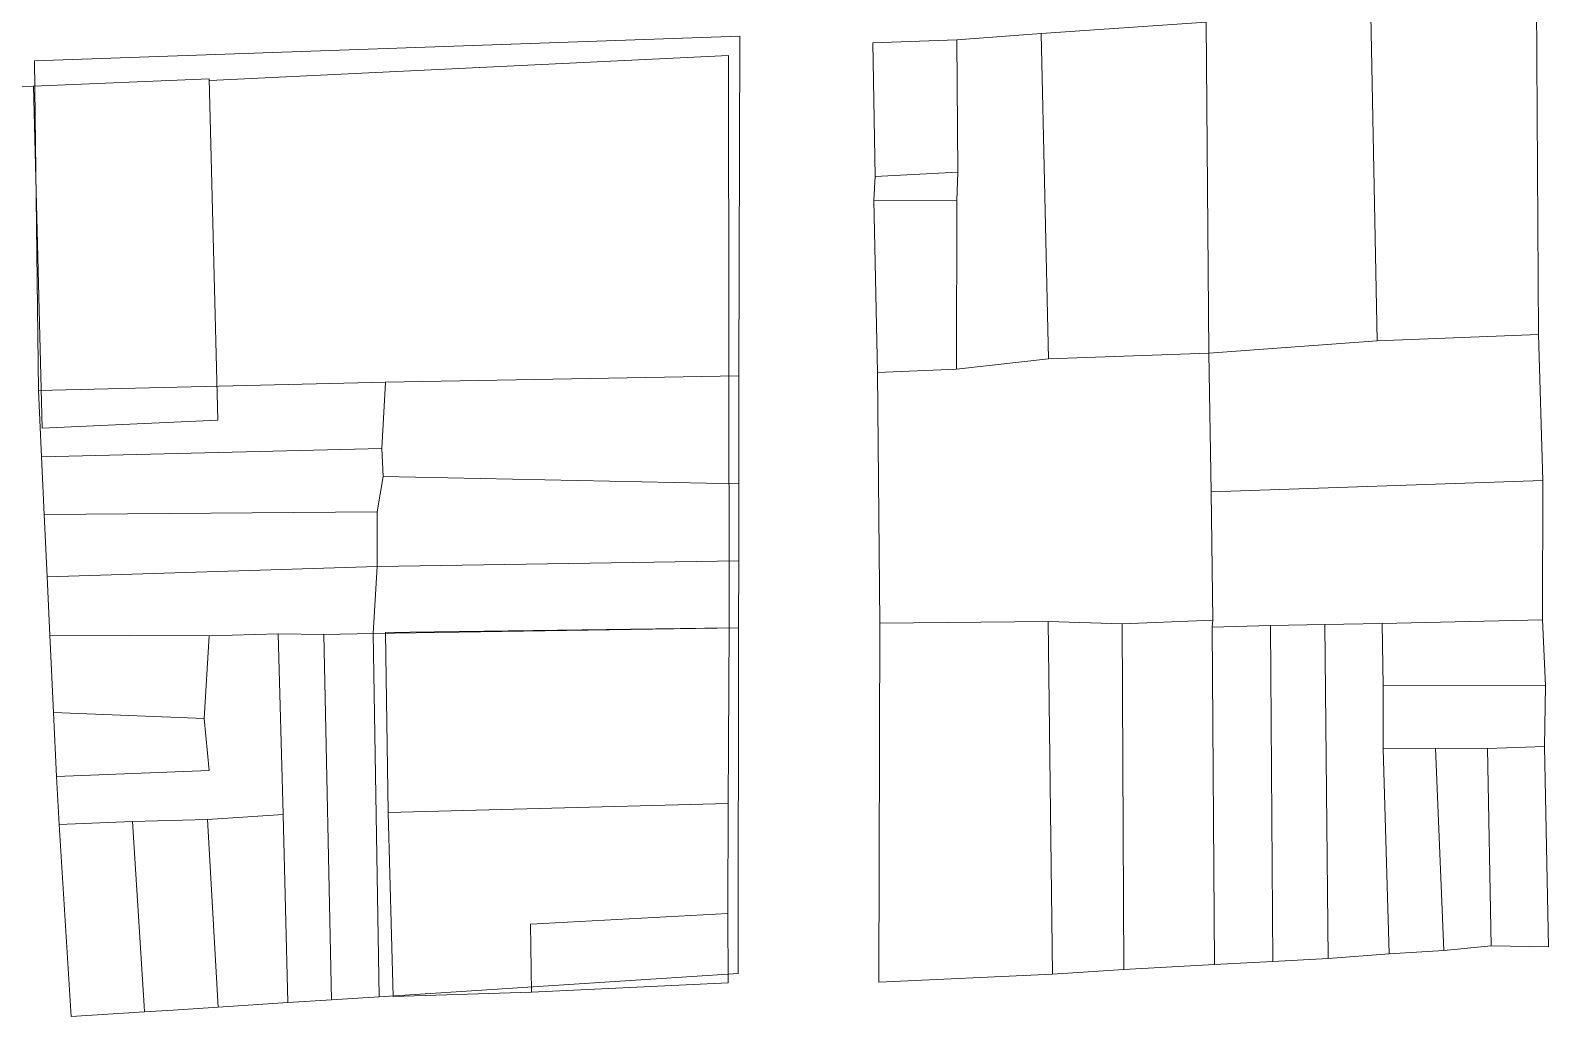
# Model space of a CAD drawing. Header units: millimetres. Extents: x 1956 to 626126, y 2654 to 1331070.
# Drawn here: x 625243.9 to 625435.7, y 1329795.7 to 1329920.4 of the extents above; entities that cross this region are included whole.
import ezdxf

# ---------------------------------------------------------------- set-up
doc = ezdxf.new("R2010")
doc.units = ezdxf.units.MM

msp = doc.modelspace()

# ---------------------------------------------------------------- linework, layer by layer
at = {"color": 1, "lineweight": 0}
for p, q in [((625434.19, 1329923.94), (625434.44, 1329881.97)), ((625434.19, 1329923.94), (625434.44, 1329881.97)), ((625414.07, 1329881.16), (625413.27, 1329922.33)), ((625414.07, 1329881.16), (625413.27, 1329922.33)), ((625244.42, 1329916.57), (625333.53, 1329919.67)), ((625333.53, 1329919.67), (625333.42, 1329876.73)), ((625371.62, 1329920.01), (625360.95, 1329919.2)), ((625371.62, 1329920.01), (625360.95, 1329919.2)), ((625392.44, 1329921.47), (625371.62, 1329920.01)), ((625392.44, 1329921.47), (625371.62, 1329920.01)), ((625371.62, 1329920.01), (625372.53, 1329878.9)), ((625371.62, 1329920.01), (625372.53, 1329878.9)), ((625392.44, 1329921.47), (625392.79, 1329879.6)), ((625392.44, 1329921.47), (625392.79, 1329879.6)), ((625350.34, 1329918.85), (625360.95, 1329919.2)), ((625350.34, 1329918.85), (625360.95, 1329919.2)), ((625350.62, 1329901.93), (625350.34, 1329918.85)), ((625350.62, 1329901.93), (625350.34, 1329918.85)), ((625360.95, 1329919.2), (625361.08, 1329902.48)), ((625360.95, 1329919.2), (625361.08, 1329902.48)), ((625244.91, 1329874.9), (625244.42, 1329916.57)), ((625266.58, 1329914.06), (625332.1, 1329917.25)), ((625266.58, 1329914.06), (625332.1, 1329917.25)), ((625332.1, 1329917.25), (625332.19, 1329844.88)), ((625332.1, 1329917.25), (625332.19, 1329844.88)), ((625266.48, 1329914.27), (625244.28, 1329913.36)), ((625266.48, 1329914.27), (625244.28, 1329913.36)), ((625267.6, 1329871.12), (625266.48, 1329914.27)), ((625267.6, 1329871.12), (625266.48, 1329914.27)), ((625225.23, 1329912.66), (625244.28, 1329913.36)), ((625225.23, 1329912.66), (625244.28, 1329913.36)), ((625244.28, 1329913.36), (625245.4, 1329870.11)), ((625244.28, 1329913.36), (625245.4, 1329870.11)), ((625361.08, 1329902.48), (625350.62, 1329901.93)), ((625361.08, 1329902.48), (625350.62, 1329901.93)), ((625360.95, 1329898.92), (625361.08, 1329902.48)), ((625360.95, 1329898.92), (625361.08, 1329902.48)), ((625350.48, 1329898.93), (625350.62, 1329901.93)), ((625350.48, 1329898.93), (625350.62, 1329901.93)), ((625360.95, 1329898.92), (625350.48, 1329898.93)), ((625350.48, 1329898.93), (625350.94, 1329877.18)), ((625350.48, 1329898.93), (625350.94, 1329877.18)), ((625360.95, 1329898.92), (625350.48, 1329898.93)), ((625360.95, 1329898.92), (625360.9, 1329877.58)), ((625360.95, 1329898.92), (625360.9, 1329877.58)), ((625434.44, 1329881.97), (625414.07, 1329881.16)), ((625434.44, 1329881.97), (625414.07, 1329881.16)), ((625434.99, 1329863.52), (625434.44, 1329881.97)), ((625434.99, 1329863.52), (625434.44, 1329881.97)), ((625372.53, 1329878.9), (625392.79, 1329879.6)), ((625372.53, 1329878.9), (625392.79, 1329879.6)), ((625392.79, 1329879.6), (625414.07, 1329881.16)), ((625392.79, 1329879.6), (625414.07, 1329881.16)), ((625392.79, 1329879.6), (625393.08, 1329862.07)), ((625392.79, 1329879.6), (625393.08, 1329862.07)), ((625350.94, 1329877.18), (625360.9, 1329877.58)), ((625350.94, 1329877.18), (625360.9, 1329877.58)), ((625360.9, 1329877.58), (625372.53, 1329878.9)), ((625360.9, 1329877.58), (625372.53, 1329878.9)), ((625288.77, 1329875.95), (625244.91, 1329874.9)), ((625288.77, 1329875.95), (625288.29, 1329867.55)), ((625288.77, 1329875.95), (625333.42, 1329876.73)), ((625333.42, 1329876.73), (625333.41, 1329863.09)), ((625350.94, 1329877.18), (625351.24, 1329845.47)), ((625350.94, 1329877.18), (625351.24, 1329845.47)), ((625245.3, 1329866.51), (625244.91, 1329874.9)), ((625245.4, 1329870.11), (625267.6, 1329871.12)), ((625245.4, 1329870.11), (625267.6, 1329871.12)), ((625288.29, 1329867.55), (625245.3, 1329866.51)), ((625245.64, 1329859.22), (625245.3, 1329866.51)), ((625288.49, 1329864.02), (625288.29, 1329867.55)), ((625287.7, 1329859.54), (625288.49, 1329864.02)), ((625288.49, 1329864.02), (625333.41, 1329863.09)), ((625333.41, 1329863.09), (625333.4, 1329853.37)), ((625434.99, 1329863.52), (625393.08, 1329862.07)), ((625434.99, 1329863.52), (625393.08, 1329862.07)), ((625393.08, 1329862.07), (625393.31, 1329845.85)), ((625393.08, 1329862.07), (625393.31, 1329845.85)), ((625434.97, 1329845.88), (625434.99, 1329863.52)), ((625434.97, 1329845.88), (625434.99, 1329863.52)), ((625287.7, 1329859.54), (625245.64, 1329859.22)), ((625246.01, 1329851.35), (625245.64, 1329859.22)), ((625287.7, 1329859.54), (625287.7, 1329852.63)), ((625246.01, 1329851.35), (625287.7, 1329852.63)), ((625287.7, 1329852.63), (625287.22, 1329844.19)), ((625333.4, 1329853.37), (625287.7, 1329852.63)), ((625333.4, 1329853.37), (625333.39, 1329844.89)), ((625246.35, 1329843.98), (625246.01, 1329851.35)), ((625333.39, 1329844.89), (625287.22, 1329844.19)), ((625332.19, 1329844.88), (625288.76, 1329844.28)), ((625332.19, 1329844.88), (625288.76, 1329844.28)), ((625332.05, 1329822.67), (625332.19, 1329844.88)), ((625332.05, 1329822.67), (625332.19, 1329844.88)), ((625333.39, 1329844.89), (625333.34, 1329801.18)), ((625351.24, 1329845.47), (625351.1, 1329800.08)), ((625351.24, 1329845.47), (625351.1, 1329800.08)), ((625351.24, 1329845.47), (625372.48, 1329845.71)), ((625351.24, 1329845.47), (625372.48, 1329845.71)), ((625381.83, 1329845.4), (625372.48, 1329845.71)), ((625372.48, 1329845.71), (625373.05, 1329801.09)), ((625381.83, 1329845.4), (625372.48, 1329845.71)), ((625372.48, 1329845.71), (625373.05, 1329801.09)), ((625381.83, 1329845.4), (625393.31, 1329845.85)), ((625381.83, 1329845.4), (625393.31, 1329845.85)), ((625382.04, 1329801.69), (625381.83, 1329845.4)), ((625382.04, 1329801.69), (625381.83, 1329845.4)), ((625393.31, 1329845.85), (625393.21, 1329844.99)), ((625393.31, 1329845.85), (625393.21, 1329844.99)), ((625393.21, 1329844.99), (625400.58, 1329845.17)), ((625393.21, 1329844.99), (625400.58, 1329845.17)), ((625393.52, 1329802.35), (625393.21, 1329844.99)), ((625393.52, 1329802.35), (625393.21, 1329844.99)), ((625400.58, 1329845.17), (625407.44, 1329845.31)), ((625400.58, 1329845.17), (625407.44, 1329845.31)), ((625400.58, 1329845.17), (625400.88, 1329802.69)), ((625400.58, 1329845.17), (625400.88, 1329802.69)), ((625414.7, 1329845.44), (625407.44, 1329845.31)), ((625414.7, 1329845.44), (625407.44, 1329845.31)), ((625407.44, 1329845.31), (625407.89, 1329803.07)), ((625407.44, 1329845.31), (625407.89, 1329803.07)), ((625414.7, 1329845.44), (625434.97, 1329845.88)), ((625414.7, 1329845.44), (625434.97, 1329845.88)), ((625414.84, 1329837.56), (625414.7, 1329845.44)), ((625414.84, 1329837.56), (625414.7, 1329845.44)), ((625434.97, 1329845.88), (625435.32, 1329837.6)), ((625434.97, 1329845.88), (625435.32, 1329837.6)), ((625266.47, 1329843.88), (625246.35, 1329843.98)), ((625246.8, 1329834.2), (625246.35, 1329843.98)), ((625265.87, 1329833.42), (625266.47, 1329843.88)), ((625275.21, 1329844.15), (625266.47, 1329843.88)), ((625280.96, 1329844.06), (625275.21, 1329844.15)), ((625275.83, 1329821.29), (625275.21, 1329844.15)), ((625287.22, 1329844.19), (625280.96, 1329844.06)), ((625281.94, 1329797.86), (625280.96, 1329844.06)), ((625287.22, 1329844.19), (625287.95, 1329798.25)), ((625288.76, 1329844.28), (625289.12, 1329821.56)), ((625288.76, 1329844.28), (625289.12, 1329821.56)), ((625414.84, 1329837.56), (625414.83, 1329829.58)), ((625414.84, 1329837.56), (625414.83, 1329829.58)), ((625435.32, 1329837.6), (625414.84, 1329837.56)), ((625435.32, 1329837.6), (625414.84, 1329837.56)), ((625435.2, 1329829.88), (625435.32, 1329837.6)), ((625435.2, 1329829.88), (625435.32, 1329837.6)), ((625246.8, 1329834.2), (625265.87, 1329833.42)), ((625247.18, 1329826.09), (625246.8, 1329834.2)), ((625266.5, 1329826.85), (625265.87, 1329833.42)), ((625414.83, 1329829.58), (625421.43, 1329829.66)), ((625414.83, 1329829.58), (625421.43, 1329829.66)), ((625415.56, 1329803.67), (625414.83, 1329829.58)), ((625415.56, 1329803.67), (625414.83, 1329829.58)), ((625421.43, 1329829.66), (625422.47, 1329804.1)), ((625421.43, 1329829.66), (625427.99, 1329829.64)), ((625421.43, 1329829.66), (625427.99, 1329829.64)), ((625421.43, 1329829.66), (625422.47, 1329804.1)), ((625427.99, 1329829.64), (625435.2, 1329829.88)), ((625427.99, 1329829.64), (625435.2, 1329829.88)), ((625427.99, 1329829.64), (625428.46, 1329804.69)), ((625427.99, 1329829.64), (625428.46, 1329804.69)), ((625435.2, 1329829.88), (625435.73, 1329804.57)), ((625435.2, 1329829.88), (625435.73, 1329804.57)), ((625266.5, 1329826.85), (625247.18, 1329826.09)), ((625247.55, 1329820.01), (625247.18, 1329826.09)), ((625289.12, 1329821.56), (625332.05, 1329822.67)), ((625289.12, 1329821.56), (625332.05, 1329822.67)), ((625332.05, 1329822.67), (625332.01, 1329808.79)), ((625332.05, 1329822.67), (625332.01, 1329808.79)), ((625256.8, 1329820.42), (625247.55, 1329820.01)), ((625248.87, 1329798.44), (625247.55, 1329820.01)), ((625256.8, 1329820.42), (625266.27, 1329820.67)), ((625258.27, 1329797.1), (625256.8, 1329820.42)), ((625275.83, 1329821.29), (625266.27, 1329820.67)), ((625266.27, 1329820.67), (625267.64, 1329796.94)), ((625276.44, 1329797.51), (625275.83, 1329821.29)), ((625289.74, 1329798.29), (625289.12, 1329821.56)), ((625289.74, 1329798.29), (625289.12, 1329821.56)), ((625332.01, 1329808.79), (625307.07, 1329807.41)), ((625332.01, 1329808.79), (625307.07, 1329807.41)), ((625332.01, 1329808.79), (625332.05, 1329800)), ((625332.01, 1329808.79), (625332.05, 1329800)), ((625307.07, 1329807.41), (625307.21, 1329798.82)), ((625307.07, 1329807.41), (625307.21, 1329798.82)), ((625428.46, 1329804.69), (625422.47, 1329804.1)), ((625428.46, 1329804.69), (625422.47, 1329804.1)), ((625435.73, 1329804.57), (625428.46, 1329804.69)), ((625435.73, 1329804.57), (625428.46, 1329804.69)), ((625400.88, 1329802.69), (625393.52, 1329802.35)), ((625400.88, 1329802.69), (625393.52, 1329802.35)), ((625407.89, 1329803.07), (625400.88, 1329802.69)), ((625407.89, 1329803.07), (625400.88, 1329802.69)), ((625407.89, 1329803.07), (625415.56, 1329803.67)), ((625407.89, 1329803.07), (625415.56, 1329803.67)), ((625422.47, 1329804.1), (625415.56, 1329803.67)), ((625422.47, 1329804.1), (625415.56, 1329803.67)), ((625333.34, 1329801.18), (625287.95, 1329798.25)), ((625351.1, 1329800.08), (625373.05, 1329801.09)), ((625351.1, 1329800.08), (625373.05, 1329801.09)), ((625373.05, 1329801.09), (625382.04, 1329801.69)), ((625373.05, 1329801.09), (625382.04, 1329801.69)), ((625382.04, 1329801.69), (625393.52, 1329802.35)), ((625382.04, 1329801.69), (625393.52, 1329802.35)), ((625307.21, 1329798.82), (625289.74, 1329798.29)), ((625307.21, 1329798.82), (625289.74, 1329798.29)), ((625332.05, 1329800), (625307.21, 1329798.82)), ((625332.05, 1329800), (625307.21, 1329798.82)), ((625249.04, 1329795.74), (625248.87, 1329798.44)), ((625258.32, 1329796.34), (625258.27, 1329797.1)), ((625267.64, 1329796.94), (625261.94, 1329796.57)), ((625276.44, 1329797.51), (625267.64, 1329796.94)), ((625281.94, 1329797.86), (625276.44, 1329797.51)), ((625287.95, 1329798.25), (625281.94, 1329797.86)), ((625258.32, 1329796.34), (625249.04, 1329795.74)), ((625261.94, 1329796.57), (625258.32, 1329796.34))]:
    msp.add_line(p, q, dxfattribs=at)

doc.saveas('drawing.dxf')
